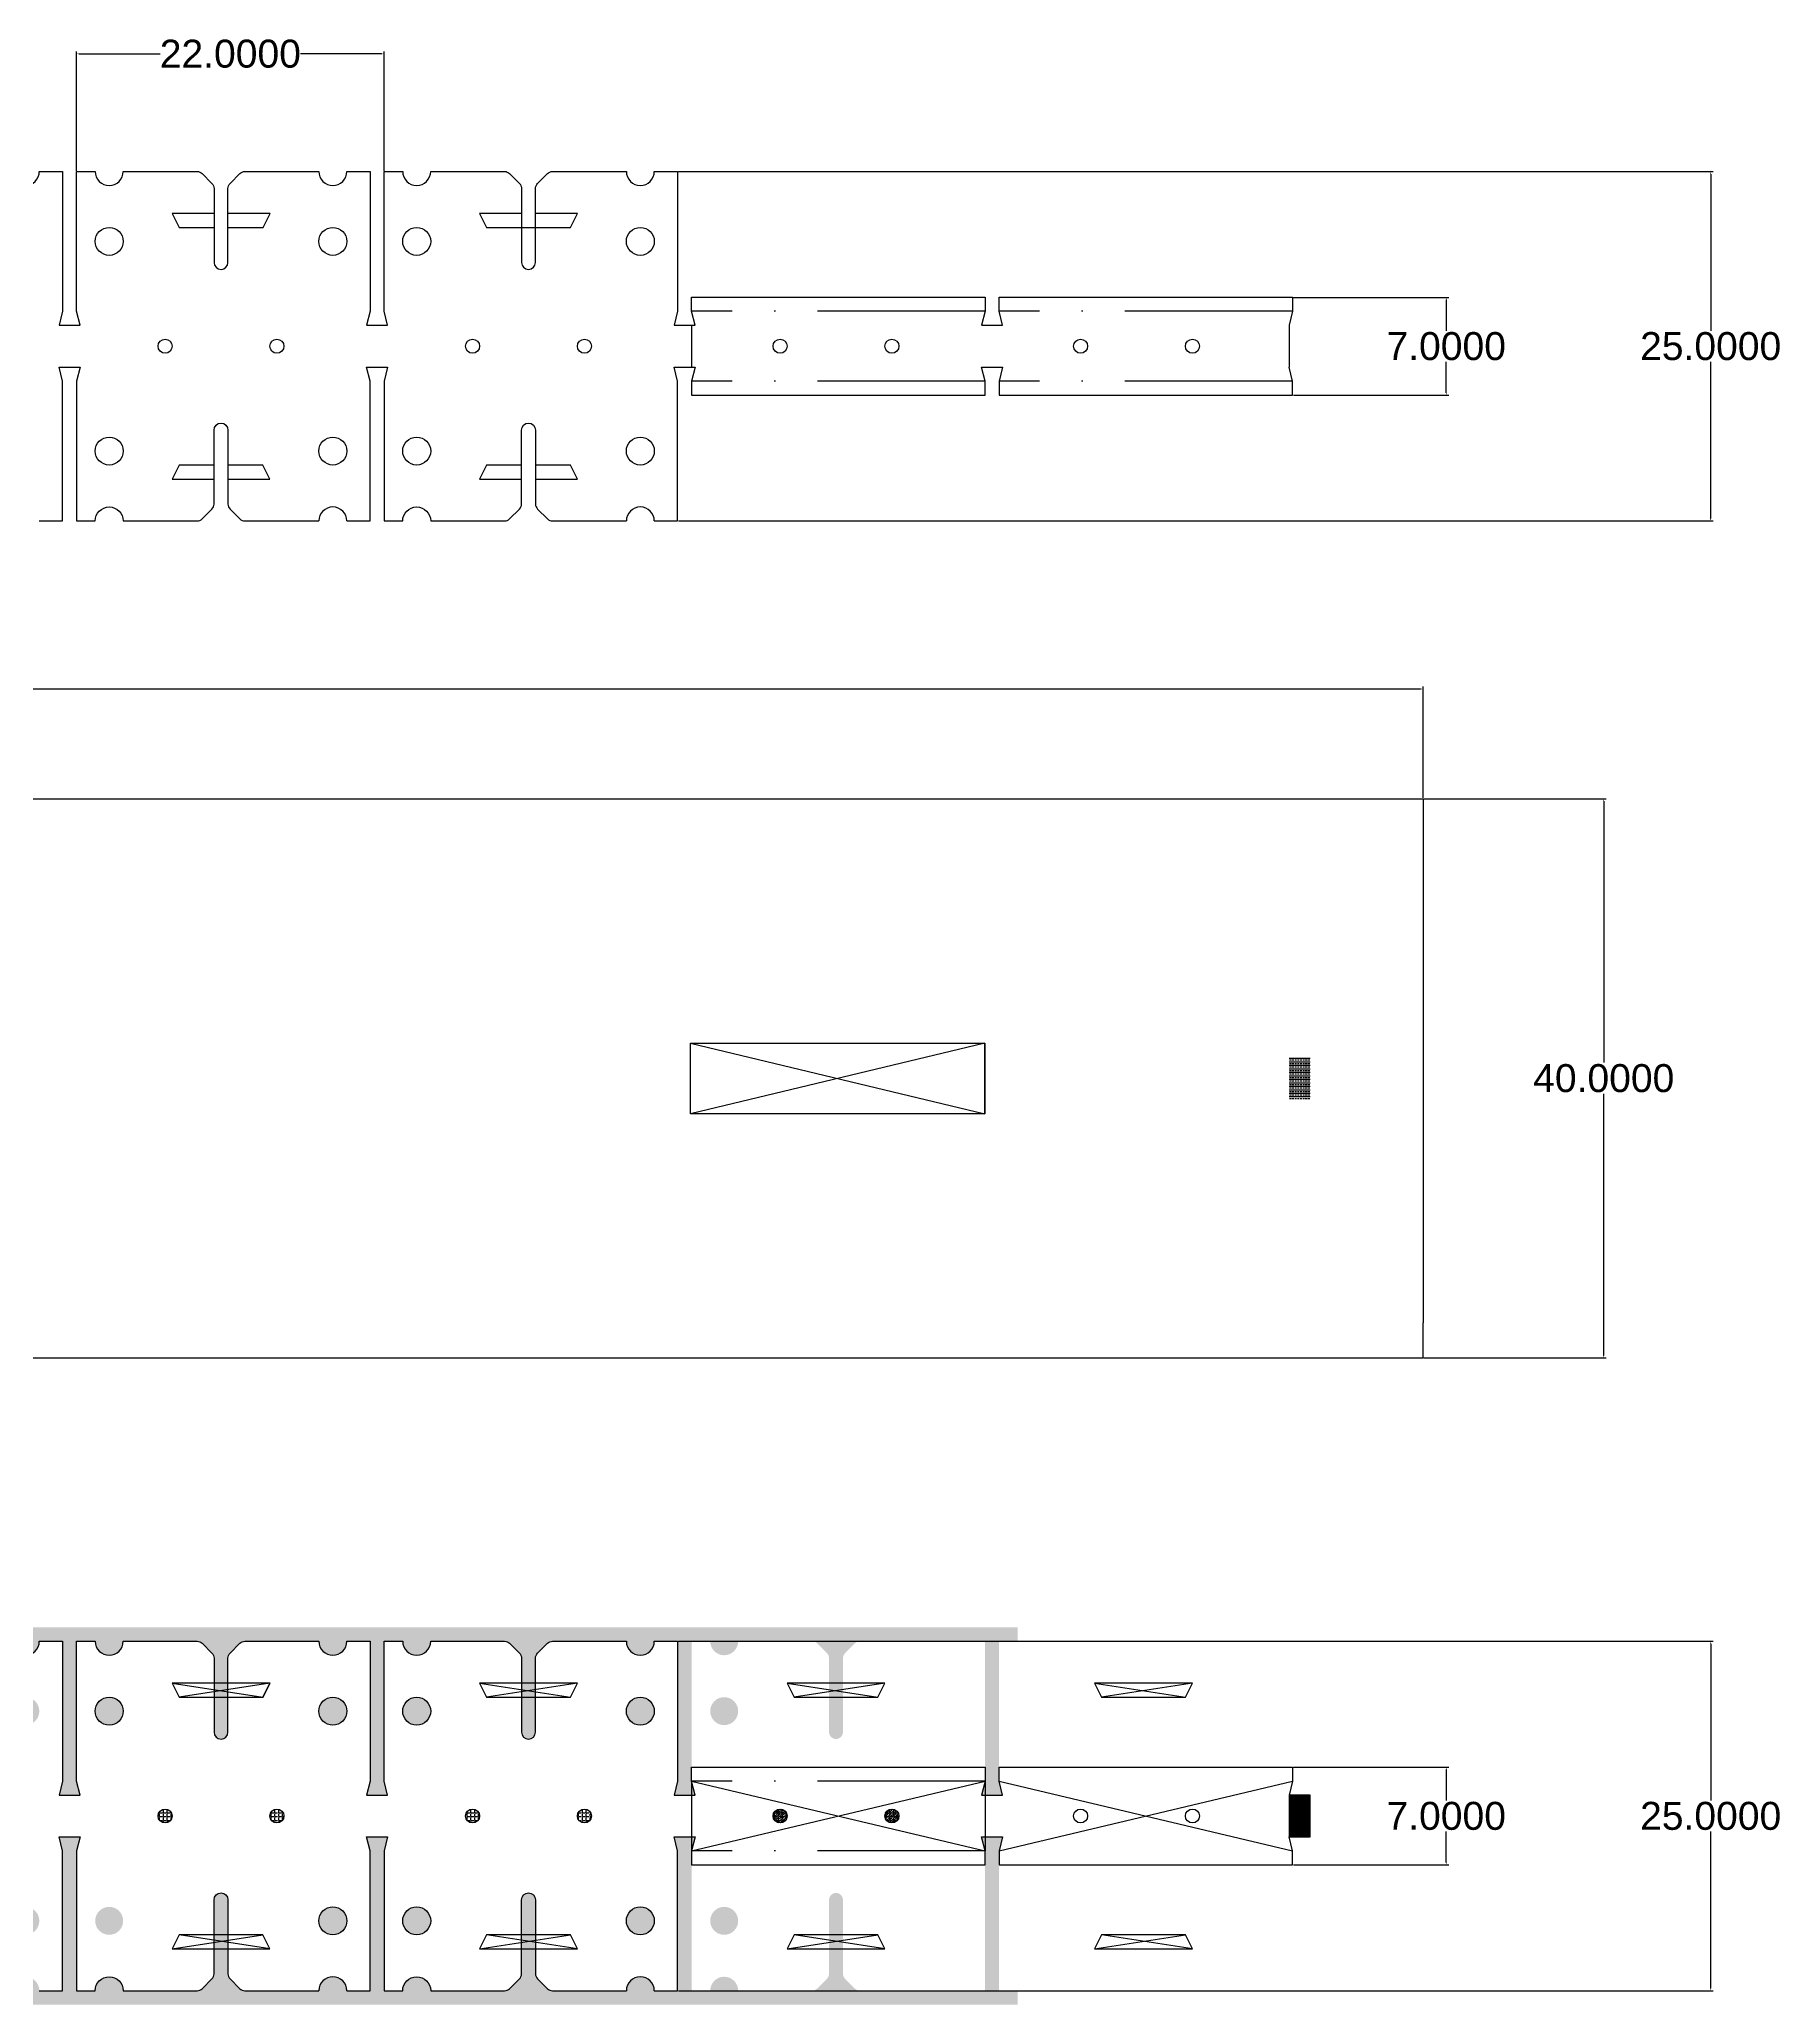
# Model space of a CAD drawing. Header units: inches. Extents: x -23 to 8667, y -441 to 273.
# Drawn here: x 145.7 to 270.2, y 132.9 to 273.5 of the extents above; entities that cross this region are included whole.
import ezdxf

# ---------------------------------------------------------------- set-up
doc = ezdxf.new("R2010")
doc.units = ezdxf.units.IN
doc.header["$MEASUREMENT"] = 0
doc.linetypes.add('ACAD_ISO10W100', pattern=[18, 12, -3, 0, -3])
doc.styles.get("Standard").update_dxf_attribs({"font": 'arial.ttf'})
doc.dimstyles.get("Standard").update_dxf_attribs({"dimtxt": 0.18, "dimasz": 0.18, "dimexe": 0.18, "dimexo": 0.0625, "dimgap": 0.09, "dimtad": 0, "dimtih": 1, "dimtoh": 1, "dimdec": 4, "dimzin": 0, "dimdsep": 46, "dimtxsty": 'Standard', "dimcen": 0.09, "dimadec": 0, "dimazin": 0, "dimtfac": 1, "dimtdec": 4, "dimtofl": 0, "dimtmove": 0, "dimatfit": 3, "dimfxl": 1, "dimtolj": 1, "dimtzin": 0, "dimarcsym": 0})
pattern_1 = [(0, (88, -46.46455), (0, 0.275), [0.2, -0.075]), (90, (88, -46.46455), (-0.275, 2e-17), [0.2, -0.075])]
pattern_2 = [(0, (110, -46.46455), (0, 0.275), [0.2, -0.075]), (90, (110, -46.46455), (-0.275, 2e-17), [0.2, -0.075])]
pattern_3 = [(0, (132, -46.46455), (0, 0.275), [0.2, -0.075]), (90, (132, -46.46455), (-0.275, 2e-17), [0.2, -0.075])]
pattern_4 = [(0, (154, -46.46455), (0, 0.275), [0.2, -0.075]), (90, (154, -46.46455), (-0.275, 2e-17), [0.2, -0.075])]

# ---------------------------------------------------------------- blocks, each defined once
blk = doc.blocks.new('*D16')
at = {"color": 0, "lineweight": -2, "transparency": 16777216}
for p, q in [((235.4, 149.85), (246.51, 149.85)), ((246.33, 149.67), (246.33, 147.47)), ((246.33, 143.03), (246.33, 145.24)), ((235.4, 142.85), (246.51, 142.85))]:
    blk.add_line(p, q, dxfattribs=at)
at = {"color": 0, "transparency": 16777216}
for points in [[(246.3, 149.67), (246.36, 149.67), (246.33, 149.85)], [(246.3, 143.03), (246.36, 143.03), (246.33, 142.85)]]:
    blk.add_solid(points, dxfattribs=at)
at = {"layer": 'Defpoints', "color": 0, "transparency": 16777216}
for p in [(235.34, 149.85), (246.33, 149.85), (235.34, 142.85)]:
    blk.add_point(p, dxfattribs=at)
at = {"color": 0, "transparency": 16777216, "insert": (246.33, 146.35), "char_height": 0.18, "attachment_point": 5}
blk.add_mtext('\\A1;{\\H11.11111x;7.0000}', dxfattribs=at)
blk = doc.blocks.new('*D20')
at = {"color": 0, "lineweight": -2, "transparency": 16777216}
for p, q in [((191.4, 158.85), (265.43, 158.85)), ((265.25, 158.67), (265.25, 147.47)), ((265.25, 134.03), (265.25, 145.24)), ((191.4, 133.85), (265.43, 133.85))]:
    blk.add_line(p, q, dxfattribs=at)
at = {"color": 0, "transparency": 16777216}
for points in [[(265.22, 158.67), (265.28, 158.67), (265.25, 158.85)], [(265.22, 134.03), (265.28, 134.03), (265.25, 133.85)]]:
    blk.add_solid(points, dxfattribs=at)
at = {"layer": 'Defpoints', "color": 0, "transparency": 16777216}
for p in [(191.34, 158.85), (191.34, 133.85), (265.25, 133.85)]:
    blk.add_point(p, dxfattribs=at)
at = {"color": 0, "transparency": 16777216, "insert": (265.25, 146.35), "char_height": 0.18, "attachment_point": 5}
blk.add_mtext('\\A1;{\\H11.11111x;25.0000}', dxfattribs=at)
blk = doc.blocks.new('*D21')
at = {"color": 0, "lineweight": -2, "transparency": 16777216}
for p, q in [((24.67, 219.2), (24.67, 227.16)), ((24.85, 226.98), (128.86, 226.98)), ((244.49, 226.98), (140.48, 226.98)), ((244.67, 219.2), (244.67, 227.16))]:
    blk.add_line(p, q, dxfattribs=at)
at = {"color": 0, "transparency": 16777216}
for points in [[(24.85, 227.01), (24.85, 226.95), (24.67, 226.98)], [(244.49, 227.01), (244.49, 226.95), (244.67, 226.98)]]:
    blk.add_solid(points, dxfattribs=at)
at = {"layer": 'Defpoints', "color": 0, "transparency": 16777216}
for p in [(244.67, 226.98), (24.67, 219.13), (244.67, 219.13)]:
    blk.add_point(p, dxfattribs=at)
at = {"color": 0, "transparency": 16777216, "insert": (134.67, 226.98), "char_height": 0.18, "attachment_point": 5}
blk.add_mtext('\\A1;{\\H11.11111x;220.0000}', dxfattribs=at)
blk = doc.blocks.new('*D22')
at = {"color": 0, "lineweight": -2, "transparency": 16777216}
for p, q in [((244.74, 219.13), (257.78, 219.13)), ((257.6, 218.95), (257.6, 200.25)), ((257.6, 179.31), (257.6, 198.02)), ((244.74, 179.13), (257.78, 179.13))]:
    blk.add_line(p, q, dxfattribs=at)
at = {"color": 0, "transparency": 16777216}
for points in [[(257.57, 218.95), (257.63, 218.95), (257.6, 219.13)], [(257.57, 179.31), (257.63, 179.31), (257.6, 179.13)]]:
    blk.add_solid(points, dxfattribs=at)
at = {"layer": 'Defpoints', "color": 0, "transparency": 16777216}
for p in [(244.67, 219.13), (244.67, 179.13), (257.6, 179.13)]:
    blk.add_point(p, dxfattribs=at)
at = {"color": 0, "transparency": 16777216, "insert": (257.6, 199.13), "char_height": 0.18, "attachment_point": 5}
blk.add_mtext('\\A1;{\\H11.11111x;40.0000}', dxfattribs=at)
blk = doc.blocks.new('*D26')
at = {"color": 0, "lineweight": -2, "transparency": 16777216}
for p, q in [((235.4, 255), (246.51, 255)), ((246.33, 254.82), (246.33, 252.61)), ((246.33, 248.18), (246.33, 250.39)), ((235.4, 248), (246.51, 248))]:
    blk.add_line(p, q, dxfattribs=at)
at = {"color": 0, "transparency": 16777216}
for points in [[(246.3, 254.82), (246.36, 254.82), (246.33, 255)], [(246.3, 248.18), (246.36, 248.18), (246.33, 248)]]:
    blk.add_solid(points, dxfattribs=at)
at = {"layer": 'Defpoints', "color": 0, "transparency": 16777216}
for p in [(235.34, 255), (246.33, 255), (235.34, 248)]:
    blk.add_point(p, dxfattribs=at)
at = {"color": 0, "transparency": 16777216, "insert": (246.33, 251.5), "char_height": 0.18, "attachment_point": 5}
blk.add_mtext('\\A1;{\\H11.11111x;7.0000}', dxfattribs=at)
blk = doc.blocks.new('*D27')
at = {"color": 0, "lineweight": -2, "transparency": 16777216}
for p, q in [((191.4, 264), (265.43, 264)), ((265.25, 263.82), (265.25, 252.61)), ((265.25, 239.18), (265.25, 250.39)), ((191.4, 239), (265.43, 239))]:
    blk.add_line(p, q, dxfattribs=at)
at = {"color": 0, "transparency": 16777216}
for points in [[(265.22, 263.82), (265.28, 263.82), (265.25, 264)], [(265.22, 239.18), (265.28, 239.18), (265.25, 239)]]:
    blk.add_solid(points, dxfattribs=at)
at = {"layer": 'Defpoints', "color": 0, "transparency": 16777216}
for p in [(191.34, 264), (191.34, 239), (265.25, 239)]:
    blk.add_point(p, dxfattribs=at)
at = {"color": 0, "transparency": 16777216, "insert": (265.25, 251.5), "char_height": 0.18, "attachment_point": 5}
blk.add_mtext('\\A1;{\\H11.11111x;25.0000}', dxfattribs=at)
blk = doc.blocks.new('*D29')
at = {"color": 0, "lineweight": -2, "transparency": 16777216}
for p, q in [((148.34, 264.06), (148.34, 272.6)), ((148.52, 272.42), (154.31, 272.42)), ((170.16, 272.42), (164.37, 272.42)), ((170.34, 264.06), (170.34, 272.6))]:
    blk.add_line(p, q, dxfattribs=at)
at = {"color": 0, "transparency": 16777216}
for points in [[(148.52, 272.45), (148.52, 272.39), (148.34, 272.42)], [(170.16, 272.45), (170.16, 272.39), (170.34, 272.42)]]:
    blk.add_solid(points, dxfattribs=at)
at = {"layer": 'Defpoints', "color": 0, "transparency": 16777216}
for p in [(148.34, 272.42), (148.34, 264), (170.34, 264)]:
    blk.add_point(p, dxfattribs=at)
at = {"color": 0, "transparency": 16777216, "insert": (159.34, 272.42), "char_height": 0.18, "attachment_point": 5}
blk.add_mtext('\\A1;{\\H11.11111x;22.0000}', dxfattribs=at)

msp = doc.modelspace()

# ---------------------------------------------------------------- hatches: boundary and pattern name
h = msp.add_hatch()
h.set_pattern_fill('BRASS', color=256)
h.set_pattern_definition([(0, (-4e-14, -48.68457), (0, 0.25), []), (0, (-4e-14, -48.55957), (0, 0.25), [0.125, -0.0625])])
h.paths.add_polyline_path([(236.59186, 200.63385), (235.37297, 200.63385), (235.09186, 200.63385), (235.09186, 197.63386), (236.59186, 197.63385)])
h = msp.add_hatch()
h.set_pattern_fill('ANGLE', color=256)
h.set_pattern_definition(pattern_1)
h.paths.add_polyline_path([(145.67258, 159.85387), (149.67258, 159.85387), (149.67258, 159.60387), (149.67258, 158.85387), (148.34186, 158.85387), (148.34186, 148.85387), (148.59186, 147.85387), (147.09186, 147.85387), (147.34186, 148.85387), (147.34186, 158.85387), (145.67258, 158.85387), (143.67258, 158.85387), (138.37968, 158.85387, 0.198912367), (138.02613, 158.70742), (137.31902, 158.00032, 0.198912367), (137.17258, 157.64676), (137.17258, 152.35387, -0.414213562), (136.67258, 151.85387, -0.414213562), (136.17258, 152.35387), (136.17258, 157.64676, 0.198912367), (136.02613, 158.00032), (135.31902, 158.70742, 0.198912367), (134.96547, 158.85387), (129.67258, 158.85387, -1), (127.67258, 158.85387), (127.67258, 159.60387), (127.67258, 159.85387)])
h.paths.add_polyline_path([(127.67258, 153.85387, -1), (129.67258, 153.85387, -1)], flags=17)
h.paths.add_polyline_path([(121.67258, 153.85387, -1), (123.67258, 153.85387, -1)])
h.paths.add_polyline_path([(123.67258, 158.85387, -1), (121.67258, 158.85387, -1)])
h.paths.add_polyline_path([(123.67258, 138.85387, -1), (121.67258, 138.85387, -1)])
h.paths.add_polyline_path([(127.67258, 138.85387, -1), (129.67258, 138.85387, -1)])
h.paths.add_polyline_path([(123.67258, 133.85387, -1), (121.67258, 133.85387, -1)])
h = msp.add_hatch()
h.set_pattern_fill('ANGLE', color=256)
h.set_pattern_definition(pattern_2)
h.paths.add_polyline_path([(167.67258, 159.85387), (171.67258, 159.85387), (171.67258, 159.60387), (171.67258, 158.85387), (170.34186, 158.85387), (170.34186, 148.85387), (170.59186, 147.85387), (169.09186, 147.85387), (169.34186, 148.85387), (169.34186, 158.85387), (167.67258, 158.85387), (165.67258, 158.85387), (160.37968, 158.85387, 0.198912367), (160.02613, 158.70742), (159.31902, 158.00032, 0.198912367), (159.17258, 157.64676), (159.17258, 152.35387, -0.414213562), (158.67258, 151.85387, -0.414213562), (158.17258, 152.35387), (158.17258, 157.64676, 0.198912367), (158.02613, 158.00032), (157.31902, 158.70742, 0.198912367), (156.96547, 158.85387), (151.67258, 158.85387, -1), (149.67258, 158.85387), (149.67258, 159.60387), (149.67258, 159.85387)])
h.paths.add_polyline_path([(149.67258, 153.85387, -1), (151.67258, 153.85387, -1)], flags=17)
h.paths.add_polyline_path([(143.67258, 153.85387, -1), (145.67258, 153.85387, -1)])
h.paths.add_polyline_path([(145.67258, 158.85387, -1), (143.67258, 158.85387, -1)])
h.paths.add_polyline_path([(145.67258, 138.85387, -1), (143.67258, 138.85387, -1)])
h.paths.add_polyline_path([(149.67258, 138.85387, -1), (151.67258, 138.85387, -1)])
h.paths.add_polyline_path([(145.67258, 133.85387, -1), (143.67258, 133.85387, -1)])
h = msp.add_hatch()
h.set_pattern_fill('ANGLE', color=256)
h.set_pattern_definition(pattern_3)
h.paths.add_polyline_path([(189.67258, 159.85387), (193.67258, 159.85387), (193.67258, 159.60387), (193.67258, 158.85387), (192.34186, 158.85387), (192.34186, 148.85387), (192.59186, 147.85387), (191.09186, 147.85387), (191.34186, 148.85387), (191.34186, 158.85387), (189.67258, 158.85387), (187.67258, 158.85387), (182.37968, 158.85387, 0.198912367), (182.02613, 158.70742), (181.31902, 158.00032, 0.198912367), (181.17258, 157.64676), (181.17258, 152.35387, -0.414213562), (180.67258, 151.85387, -0.414213562), (180.17258, 152.35387), (180.17258, 157.64676, 0.198912367), (180.02613, 158.00032), (179.31902, 158.70742, 0.198912367), (178.96547, 158.85387), (173.67258, 158.85387, -1), (171.67258, 158.85387), (171.67258, 159.60387), (171.67258, 159.85387)])
h.paths.add_polyline_path([(171.67258, 153.85387, -1), (173.67258, 153.85387, -1)], flags=17)
h.paths.add_polyline_path([(165.67258, 153.85387, -1), (167.67258, 153.85387, -1)])
h.paths.add_polyline_path([(167.67258, 158.85387, -1), (165.67258, 158.85387, -1)])
h.paths.add_polyline_path([(167.67258, 138.85387, -1), (165.67258, 138.85387, -1)])
h.paths.add_polyline_path([(171.67258, 138.85387, -1), (173.67258, 138.85387, -1)])
h.paths.add_polyline_path([(167.67258, 133.85387, -1), (165.67258, 133.85387, -1)])
h = msp.add_hatch()
h.set_pattern_fill('ANGLE', color=256)
h.set_pattern_definition(pattern_4)
h.paths.add_polyline_path([(211.67258, 159.85387), (215.67258, 159.85387), (215.67258, 159.60387), (215.67258, 158.85387), (214.34186, 158.85387), (214.34186, 148.85387), (214.59186, 147.85387), (213.09186, 147.85387), (213.34186, 148.85387), (213.34186, 158.85387), (211.67258, 158.85387), (209.67258, 158.85387), (204.37968, 158.85387, 0.198912367), (204.02613, 158.70742), (203.31902, 158.00032, 0.198912367), (203.17258, 157.64676), (203.17258, 152.35387, -0.414213562), (202.67258, 151.85387, -0.414213562), (202.17258, 152.35387), (202.17258, 157.64676, 0.198912367), (202.02613, 158.00032), (201.31902, 158.70742, 0.198912367), (200.96547, 158.85387), (195.67258, 158.85387, -1), (193.67258, 158.85387), (193.67258, 159.60387), (193.67258, 159.85387)])
h.paths.add_polyline_path([(193.67258, 153.85387, -1), (195.67258, 153.85387, -1)], flags=17)
h.paths.add_polyline_path([(187.67258, 153.85387, -1), (189.67258, 153.85387, -1)])
h.paths.add_polyline_path([(189.67258, 158.85387, -1), (187.67258, 158.85387, -1)])
h.paths.add_polyline_path([(189.67258, 138.85387, -1), (187.67258, 138.85387, -1)])
h.paths.add_polyline_path([(193.67258, 138.85387, -1), (195.67258, 138.85387, -1)])
h.paths.add_polyline_path([(189.67258, 133.85387, -1), (187.67258, 133.85387, -1)])
h = msp.add_hatch()
h.set_pattern_fill('GRATE', color=256)
h.set_pattern_definition([(0, (-9e-15, -46.464554), (0, 0.03125), []), (90, (-9e-15, -46.46455), (-0.125, 8e-18), [])])
h.paths.add_polyline_path([(236.59186, 147.85387), (235.37297, 147.85387), (235.09186, 147.85387), (235.09186, 144.85387), (236.59186, 144.85387)])
h = msp.add_hatch()
h.set_pattern_fill('ANGLE', color=256)
h.set_pattern_definition(pattern_2)
h.paths.add_polyline_path([(155.17258, 146.35387, 1), (154.17258, 146.35387, 1)])
h.paths.add_polyline_path([(163.17258, 146.35387, 1), (162.17258, 146.35387, 1)])
h = msp.add_hatch()
h.set_pattern_fill('ANGLE', color=256)
h.set_pattern_definition(pattern_3)
h.paths.add_polyline_path([(177.17258, 146.35387, 1), (176.17258, 146.35387, 1)])
h.paths.add_polyline_path([(185.17258, 146.35387, 1), (184.17258, 146.35387, 1)])
h = msp.add_hatch()
h.set_pattern_fill('ANSI36', color=256)
h.set_pattern_definition([(45, (-9e-15, -46.46455), (0.06629126, 0.243067956), [0.3125, -0.0625, 0, -0.0625])])
h.paths.add_polyline_path([(199.17258, 146.35387, 1), (198.17258, 146.35387, 1)])
h.paths.add_polyline_path([(206.17258, 146.35387, 1), (207.17258, 146.35387, 1)])
h = msp.add_hatch()
h.set_pattern_fill('ANGLE', color=256)
h.set_pattern_definition(pattern_4)
h.paths.add_polyline_path([(199.17258, 146.35387, 1), (198.17258, 146.35387, 1)])
h.paths.add_polyline_path([(207.17258, 146.35387, 1), (206.17258, 146.35387, 1)])
h = msp.add_hatch()
h.set_pattern_fill('ANGLE', color=256)
h.set_pattern_definition([(0, (66, -46.46455), (0, 0.275), [0.2, -0.075]), (90, (66, -46.46455), (-0.275, 2e-17), [0.2, -0.075])])
h.paths.add_polyline_path([(149.67258, 133.85387), (148.34186, 133.85387), (148.34186, 143.85387), (148.59186, 144.85387), (147.09186, 144.85387), (147.34186, 143.85387), (147.34186, 133.85387), (145.67258, 133.85387), (143.67258, 133.85387), (138.37968, 133.85387, -0.198912367), (138.02613, 134.00032), (137.31902, 134.70742, -0.198912367), (137.17258, 135.06098), (137.17258, 140.35387, 0.414213562), (136.67258, 140.85387, 0.414213562), (136.17258, 140.35387), (136.17258, 135.06098, -0.198912367), (136.02613, 134.70742), (135.31902, 134.00032, -0.198912367), (134.96547, 133.85387), (129.67258, 133.85387, 1), (127.67258, 133.85387), (127.67258, 133.10387), (127.67258, 132.85387), (145.67258, 132.85387), (149.67258, 132.85387), (149.67258, 133.10387)])
h = msp.add_hatch()
h.set_pattern_fill('ANGLE', color=256)
h.set_pattern_definition(pattern_1)
h.paths.add_polyline_path([(171.67258, 133.85387), (170.34186, 133.85387), (170.34186, 143.85387), (170.59186, 144.85387), (169.09186, 144.85387), (169.34186, 143.85387), (169.34186, 133.85387), (167.67258, 133.85387), (165.67258, 133.85387), (160.37968, 133.85387, -0.198912367), (160.02613, 134.00032), (159.31902, 134.70742, -0.198912367), (159.17258, 135.06098), (159.17258, 140.35387, 0.414213562), (158.67258, 140.85387, 0.414213562), (158.17258, 140.35387), (158.17258, 135.06098, -0.198912367), (158.02613, 134.70742), (157.31902, 134.00032, -0.198912367), (156.96547, 133.85387), (151.67258, 133.85387, 1), (149.67258, 133.85387), (149.67258, 133.10387), (149.67258, 132.85387), (167.67258, 132.85387), (171.67258, 132.85387), (171.67258, 133.10387)])
h = msp.add_hatch()
h.set_pattern_fill('ANGLE', color=256)
h.set_pattern_definition(pattern_2)
h.paths.add_polyline_path([(193.67258, 133.85387), (192.34186, 133.85387), (192.34186, 143.85387), (192.59186, 144.85387), (191.09186, 144.85387), (191.34186, 143.85387), (191.34186, 133.85387), (189.67258, 133.85387), (187.67258, 133.85387), (182.37968, 133.85387, -0.198912367), (182.02613, 134.00032), (181.31902, 134.70742, -0.198912367), (181.17258, 135.06098), (181.17258, 140.35387, 0.414213562), (180.67258, 140.85387, 0.414213562), (180.17258, 140.35387), (180.17258, 135.06098, -0.198912367), (180.02613, 134.70742), (179.31902, 134.00032, -0.198912367), (178.96547, 133.85387), (173.67258, 133.85387, 1), (171.67258, 133.85387), (171.67258, 133.10387), (171.67258, 132.85387), (189.67258, 132.85387), (193.67258, 132.85387), (193.67258, 133.10387)])
h = msp.add_hatch()
h.set_pattern_fill('ANGLE', color=256)
h.set_pattern_definition(pattern_3)
h.paths.add_polyline_path([(215.67258, 133.85387), (214.34186, 133.85387), (214.34186, 143.85387), (214.59186, 144.85387), (213.09186, 144.85387), (213.34186, 143.85387), (213.34186, 133.85387), (211.67258, 133.85387), (209.67258, 133.85387), (204.37968, 133.85387, -0.198912367), (204.02613, 134.00032), (203.31902, 134.70742, -0.198912367), (203.17258, 135.06098), (203.17258, 140.35387, 0.414213562), (202.67258, 140.85387, 0.414213562), (202.17258, 140.35387), (202.17258, 135.06098, -0.198912367), (202.02613, 134.70742), (201.31902, 134.00032, -0.198912367), (200.96547, 133.85387), (195.67258, 133.85387, 1), (193.67258, 133.85387), (193.67258, 133.10387), (193.67258, 132.85387), (211.67258, 132.85387), (215.67258, 132.85387), (215.67258, 133.10387)])

# ---------------------------------------------------------------- linework, layer by layer
for p, q in [((145.67258, 264.00243), (147.34186, 264.00243)), ((148.34186, 264.00243), (149.67258, 264.00243)), ((151.67258, 264.00243), (156.96547, 264.00243)), ((160.37968, 264.00243), (165.67258, 264.00243)), ((167.67258, 264.00243), (169.34186, 264.00243)), ((170.34186, 264.00243), (171.67258, 264.00243)), ((173.67258, 264.00243), (178.96547, 264.00243)), ((182.37968, 264.00243), (187.67258, 264.00243)), ((189.67258, 264.00243), (191.34186, 264.00243)), ((192.34186, 254.00243), (192.34186, 255.00243)), ((192.34186, 255.00243), (213.34186, 255.00243)), ((214.34186, 255.00243), (235.34186, 255.00243)), ((192.34186, 253.00243), (192.34186, 250.00243)), ((235.09186, 253.00243), (235.09186, 250.00243)), ((192.34186, 249.00243), (192.34186, 248.00243)), ((192.34186, 248.00243), (213.34186, 248.00243)), ((214.34186, 248.00243), (235.34186, 248.00243)), ((145.67258, 239.00243), (147.34186, 239.00243)), ((148.34186, 239.00243), (149.67258, 239.00243)), ((151.67258, 239.00243), (156.96547, 239.00243)), ((160.37968, 239.00243), (165.67258, 239.00243)), ((167.67258, 239.00243), (169.34186, 239.00243)), ((170.34186, 239.00243), (171.67258, 239.00243)), ((173.67258, 239.00243), (178.96547, 239.00243)), ((182.37968, 239.00243), (187.67258, 239.00243)), ((189.67258, 239.00243), (191.34186, 239.00243)), ((24.67258, 219.13385), (244.67258, 219.13385)), ((244.67258, 219.13385), (244.67258, 216.63385)), ((244.67258, 216.63385), (244.67258, 181.63385)), ((192.26935, 201.64102), (213.32346, 196.57543)), ((213.32346, 201.64102), (192.26935, 196.57543)), ((213.32346, 196.57543), (213.32346, 201.64102)), ((244.67258, 179.13385), (244.67258, 181.63385)), ((24.67258, 179.13385), (244.67258, 179.13385)), ((145.67258, 158.85387), (147.34186, 158.85387)), ((148.34186, 158.85387), (149.67258, 158.85387)), ((151.67258, 158.85387), (156.96547, 158.85387)), ((160.37968, 158.85387), (165.67258, 158.85387)), ((167.67258, 158.85387), (169.34186, 158.85387)), ((170.34186, 158.85387), (171.67258, 158.85387)), ((173.67258, 158.85387), (178.96547, 158.85387)), ((182.37968, 158.85387), (187.67258, 158.85387)), ((189.67258, 158.85387), (191.34186, 158.85387)), ((155.17258, 155.85387), (161.67258, 154.85387)), ((162.17258, 155.85387), (155.67258, 154.85387)), ((177.17258, 155.85387), (183.67258, 154.85387)), ((184.17258, 155.85387), (177.67258, 154.85387)), ((199.17258, 155.85387), (205.67258, 154.85387)), ((206.17258, 155.85387), (199.67258, 154.85387)), ((221.17258, 155.85387), (227.67258, 154.85387)), ((228.17258, 155.85387), (221.67258, 154.85387)), ((192.34186, 148.85387), (192.34186, 149.85387)), ((192.34186, 149.85387), (213.34186, 149.85387)), ((214.34186, 149.85387), (235.34186, 149.85387)), ((192.34186, 148.85387), (192.34186, 143.85387)), ((192.34186, 148.85387), (213.34186, 143.85387)), ((192.34186, 143.85387), (213.34186, 148.85387)), ((213.34186, 148.85387), (213.34186, 143.85387)), ((214.34186, 148.85387), (235.34186, 143.85387)), ((214.34186, 143.85387), (235.34186, 148.85387)), ((235.09186, 147.85387), (235.09186, 144.85387)), ((235.37297, 147.85387), (235.09186, 147.85387)), ((236.59186, 147.85387), (235.37297, 147.85387)), ((236.59186, 144.85387), (236.59186, 147.85387)), ((235.09186, 144.85387), (236.59186, 144.85387)), ((192.34186, 143.85387), (192.34186, 142.85387)), ((192.34186, 142.85387), (213.34186, 142.85387)), ((214.34186, 142.85387), (235.34186, 142.85387)), ((155.17258, 136.85387), (161.67258, 137.85387)), ((162.17258, 136.85387), (155.67258, 137.85387)), ((177.17258, 136.85387), (183.67258, 137.85387)), ((184.17258, 136.85387), (177.67258, 137.85387)), ((199.17258, 136.85387), (205.67258, 137.85387)), ((206.17258, 136.85387), (199.67258, 137.85387)), ((221.17258, 136.85387), (227.67258, 137.85387)), ((228.17258, 136.85387), (221.67258, 137.85387)), ((145.67258, 133.85387), (147.34186, 133.85387)), ((148.34186, 133.85387), (149.67258, 133.85387)), ((151.67258, 133.85387), (156.96547, 133.85387)), ((160.37968, 133.85387), (165.67258, 133.85387)), ((167.67258, 133.85387), (169.34186, 133.85387)), ((170.34186, 133.85387), (171.67258, 133.85387)), ((173.67258, 133.85387), (178.96547, 133.85387)), ((182.37968, 133.85387), (187.67258, 133.85387)), ((189.67258, 133.85387), (191.34186, 133.85387))]:
    msp.add_line(p, q)
at = {"linetype": 'ACAD_ISO10W100'}
for p, q in [((213.34186, 254.00243), (192.34186, 254.00243)), ((235.34186, 254.00243), (214.34186, 254.00243)), ((213.34186, 249.00243), (192.34186, 249.00243)), ((235.34186, 249.00243), (214.34186, 249.00243)), ((213.34186, 148.85387), (192.34186, 148.85387)), ((213.34186, 143.85387), (192.34186, 143.85387))]:
    msp.add_line(p, q, dxfattribs=at)
for points in [[(145.67258, 264.00243), (145.67258, 264.00243), (147.34186, 264.00243), (147.34186, 254.00243), (147.09186, 253.00243), (148.59186, 253.00243), (148.34186, 254.00243), (148.34186, 264.00243), (149.67258, 264.00243)], [(167.67258, 264.00243), (169.34186, 264.00243), (169.34186, 254.00243), (169.09186, 253.00243), (170.59186, 253.00243), (170.34186, 254.00243), (170.34186, 264.00243), (171.67258, 264.00243)], [(189.67258, 264.00243), (189.67258, 264.00243), (191.34186, 264.00243), (191.34186, 254.00243), (191.09186, 253.00243), (192.59186, 253.00243), (192.34186, 254.00243), (192.34186, 255.00243)], [(158.17258, 261.00243), (155.18407, 261.00243), (155.68407, 260.00243), (158.17258, 260.00243)], [(159.17258, 260.00243), (161.68407, 260.00243), (162.18407, 261.00243), (159.17258, 261.00243)], [(180.17258, 261.00243), (177.17258, 261.00243), (177.67258, 260.00243), (183.67258, 260.00243), (184.17258, 261.00243), (181.17258, 261.00243)], [(213.34186, 255.00243), (213.34186, 254.00243), (213.09186, 253.00243), (214.59186, 253.00243), (214.34186, 254.00243), (214.34186, 255.00243)], [(235.34186, 255.00243), (235.34186, 254.00243), (235.09186, 253.00243)], [(145.67258, 239.00243), (145.67258, 239.00243), (147.34186, 239.00243), (147.34186, 249.00243), (147.09186, 250.00243), (148.59186, 250.00243), (148.34186, 249.00243), (148.34186, 239.00243), (149.67258, 239.00243)], [(167.67258, 239.00243), (169.34186, 239.00243), (169.34186, 249.00243), (169.09186, 250.00243), (170.59186, 250.00243), (170.34186, 249.00243), (170.34186, 239.00243), (171.67258, 239.00243)], [(189.67258, 239.00243), (191.34186, 239.00243), (191.34186, 249.00243), (191.09186, 250.00243), (192.59186, 250.00243), (192.34186, 249.00243), (192.34186, 248.00243)], [(213.34186, 248.00243), (213.34186, 249.00243), (213.09186, 250.00243), (214.59186, 250.00243), (214.34186, 249.00243), (214.34186, 248.00243)], [(235.34186, 248.00243), (235.34186, 249.00243), (235.09186, 250.00243)], [(158.17258, 243.00243), (155.67258, 243.00243), (155.17258, 242.00243), (158.17258, 242.00243)], [(159.17258, 242.00243), (162.17258, 242.00243), (161.67258, 243.00243), (159.17258, 243.00243)], [(180.17258, 243.00243), (177.67258, 243.00243), (177.17258, 242.00243), (180.17258, 242.00243)], [(181.17258, 242.00243), (184.17258, 242.00243), (183.67258, 243.00243), (181.17258, 243.00243)], [(145.67258, 158.85387), (145.67258, 158.85387), (147.34186, 158.85387), (147.34186, 148.85387), (147.09186, 147.85387), (148.59186, 147.85387), (148.34186, 148.85387), (148.34186, 158.85387), (149.67258, 158.85387)], [(167.67258, 158.85387), (169.34186, 158.85387), (169.34186, 148.85387), (169.09186, 147.85387), (170.59186, 147.85387), (170.34186, 148.85387), (170.34186, 158.85387), (171.67258, 158.85387)], [(189.67258, 158.85387), (189.67258, 158.85387), (191.34186, 158.85387), (191.34186, 148.85387), (191.09186, 147.85387), (192.59186, 147.85387), (192.34186, 148.85387), (192.34186, 149.85387)], [(158.17258, 155.85387), (155.18407, 155.85387), (155.68407, 154.85387), (158.17258, 154.85387)], [(159.17258, 154.85387), (161.68407, 154.85387), (162.18407, 155.85387), (159.17258, 155.85387)], [(180.17258, 155.85387), (177.17258, 155.85387), (177.67258, 154.85387), (183.67258, 154.85387), (184.17258, 155.85387), (181.17258, 155.85387)], [(213.34186, 149.85387), (213.34186, 148.85387), (213.09186, 147.85387), (214.59186, 147.85387), (214.34186, 148.85387), (214.34186, 149.85387)], [(235.34186, 149.85387), (235.34186, 148.85387), (235.09186, 147.85387), (236.59186, 147.85387)], [(145.67258, 133.85387), (145.67258, 133.85387), (147.34186, 133.85387), (147.34186, 143.85387), (147.09186, 144.85387), (148.59186, 144.85387), (148.34186, 143.85387), (148.34186, 133.85387), (149.67258, 133.85387)], [(167.67258, 133.85387), (169.34186, 133.85387), (169.34186, 143.85387), (169.09186, 144.85387), (170.59186, 144.85387), (170.34186, 143.85387), (170.34186, 133.85387), (171.67258, 133.85387)], [(189.67258, 133.85387), (191.34186, 133.85387), (191.34186, 143.85387), (191.09186, 144.85387), (192.59186, 144.85387), (192.34186, 143.85387), (192.34186, 142.85387)], [(213.34186, 142.85387), (213.34186, 143.85387), (213.09186, 144.85387), (214.59186, 144.85387), (214.34186, 143.85387), (214.34186, 142.85387)], [(235.34186, 142.85387), (235.34186, 143.85387), (235.09186, 144.85387), (236.59186, 144.85387)], [(158.17258, 137.85387), (155.67258, 137.85387), (155.17258, 136.85387), (158.17258, 136.85387)], [(159.17258, 136.85387), (162.17258, 136.85387), (161.67258, 137.85387), (159.17258, 137.85387)], [(180.17258, 137.85387), (177.67258, 137.85387), (177.17258, 136.85387), (180.17258, 136.85387)], [(181.17258, 136.85387), (184.17258, 136.85387), (183.67258, 137.85387), (181.17258, 137.85387)]]:
    msp.add_lwpolyline(points)
for points in [[(149.67258, 264.00243), (149.67258, 264.00243, 1), (151.67258, 264.00243), (156.96547, 264.00243, -0.198912367), (157.31902, 263.85598), (158.02613, 263.14887, -0.198912367), (158.17258, 262.79532), (158.17258, 257.50243, 0.414213562), (158.67258, 257.00243, 0.414213562), (159.17258, 257.50243), (159.17258, 262.79532, -0.198912367), (159.31902, 263.14887), (160.02613, 263.85598, -0.198912367), (160.37968, 264.00243), (165.67258, 264.00243)], [(171.67258, 264.00243, 1), (173.67258, 264.00243), (178.96547, 264.00243, -0.198912367), (179.31902, 263.85598), (180.02613, 263.14887, -0.198912367), (180.17258, 262.79532), (180.17258, 257.50243, 0.414213562), (180.67258, 257.00243, 0.414213562), (181.17258, 257.50243), (181.17258, 262.79532, -0.198912367), (181.31902, 263.14887), (182.02613, 263.85598, -0.198912367), (182.37968, 264.00243), (187.67258, 264.00243)], [(149.67258, 239.00243, -1), (151.67258, 239.00243), (156.96547, 239.00243, 0.198912367), (157.31902, 239.14887), (158.02613, 239.85598, 0.198912367), (158.17258, 240.20953), (158.17258, 245.50243, -0.414213562), (158.67258, 246.00243, -0.414213562), (159.17258, 245.50243), (159.17258, 240.20953, 0.198912367), (159.31902, 239.85598), (160.02613, 239.14887, 0.198912367), (160.37968, 239.00243), (165.67258, 239.00243)], [(171.67258, 239.00243, -1), (173.67258, 239.00243), (178.96547, 239.00243, 0.198912367), (179.31902, 239.14887), (180.02613, 239.85598, 0.198912367), (180.17258, 240.20953), (180.17258, 245.50243, -0.414213562), (180.67258, 246.00243, -0.414213562), (181.17258, 245.50243), (181.17258, 240.20953, 0.198912367), (181.31902, 239.85598), (182.02613, 239.14887, 0.198912367), (182.37968, 239.00243), (187.67258, 239.00243)], [(149.67258, 158.85387), (149.67258, 158.85387, 1), (151.67258, 158.85387), (156.96547, 158.85387, -0.198912367), (157.31902, 158.70742), (158.02613, 158.00032, -0.198912367), (158.17258, 157.64676), (158.17258, 152.35387, 0.414213562), (158.67258, 151.85387, 0.414213562), (159.17258, 152.35387), (159.17258, 157.64676, -0.198912367), (159.31902, 158.00032), (160.02613, 158.70742, -0.198912367), (160.37968, 158.85387), (165.67258, 158.85387)], [(171.67258, 158.85387, 1), (173.67258, 158.85387), (178.96547, 158.85387, -0.198912367), (179.31902, 158.70742), (180.02613, 158.00032, -0.198912367), (180.17258, 157.64676), (180.17258, 152.35387, 0.414213562), (180.67258, 151.85387, 0.414213562), (181.17258, 152.35387), (181.17258, 157.64676, -0.198912367), (181.31902, 158.00032), (182.02613, 158.70742, -0.198912367), (182.37968, 158.85387), (187.67258, 158.85387)], [(149.67258, 133.85387, -1), (151.67258, 133.85387), (156.96547, 133.85387, 0.198912367), (157.31902, 134.00032), (158.02613, 134.70742, 0.198912367), (158.17258, 135.06098), (158.17258, 140.35387, -0.414213562), (158.67258, 140.85387, -0.414213562), (159.17258, 140.35387), (159.17258, 135.06098, 0.198912367), (159.31902, 134.70742), (160.02613, 134.00032, 0.198912367), (160.37968, 133.85387), (165.67258, 133.85387)], [(171.67258, 133.85387, -1), (173.67258, 133.85387), (178.96547, 133.85387, 0.198912367), (179.31902, 134.00032), (180.02613, 134.70742, 0.198912367), (180.17258, 135.06098), (180.17258, 140.35387, -0.414213562), (180.67258, 140.85387, -0.414213562), (181.17258, 140.35387), (181.17258, 135.06098, 0.198912367), (181.31902, 134.70742), (182.02613, 134.00032, 0.198912367), (182.37968, 133.85387), (187.67258, 133.85387)]]:
    msp.add_lwpolyline(points, format="xyb")
for points in [[(192.26935, 201.64102), (213.32346, 201.64102), (213.32346, 196.57543), (192.26935, 196.57543)], [(162.17258, 155.85387), (155.17258, 155.85387), (155.67258, 154.85387), (161.67258, 154.85387)], [(184.17258, 155.85387), (177.17258, 155.85387), (177.67258, 154.85387), (183.67258, 154.85387)], [(206.17258, 155.85387), (199.17258, 155.85387), (199.67258, 154.85387), (205.67258, 154.85387)], [(228.17258, 155.85387), (221.17258, 155.85387), (221.67258, 154.85387), (227.67258, 154.85387)], [(155.17258, 136.85387), (162.17258, 136.85387), (161.67258, 137.85387), (155.67258, 137.85387)], [(177.17258, 136.85387), (184.17258, 136.85387), (183.67258, 137.85387), (177.67258, 137.85387)], [(199.17258, 136.85387), (206.17258, 136.85387), (205.67258, 137.85387), (199.67258, 137.85387)], [(221.17258, 136.85387), (228.17258, 136.85387), (227.67258, 137.85387), (221.67258, 137.85387)]]:
    msp.add_lwpolyline(points, close=True)
for centre, radius in [((150.67258, 259.00243), 1), ((166.67258, 259.00243), 1), ((172.67258, 259.00243), 1), ((188.67258, 259.00243), 1), ((154.67258, 251.50243), 0.5), ((162.67258, 251.50243), 0.5), ((176.67258, 251.50243), 0.5), ((184.67258, 251.50243), 0.5), ((198.67258, 251.50243), 0.5), ((206.67258, 251.50243), 0.5), ((220.17258, 251.50243), 0.5), ((228.17258, 251.50243), 0.5), ((150.67258, 244.00243), 1), ((166.67258, 244.00243), 1), ((172.67258, 244.00243), 1), ((188.67258, 244.00243), 1), ((150.67258, 153.85387), 1), ((166.67258, 153.85387), 1), ((172.67258, 153.85387), 1), ((188.67258, 153.85387), 1), ((154.67258, 146.35387), 0.5), ((162.67258, 146.35387), 0.5), ((176.67258, 146.35387), 0.5), ((184.67258, 146.35387), 0.5), ((198.67258, 146.35387), 0.5), ((206.67258, 146.35387), 0.5), ((220.17258, 146.35387), 0.5), ((228.17258, 146.35387), 0.5), ((166.67258, 138.85387), 1), ((172.67258, 138.85387), 1), ((188.67258, 138.85387), 1)]:
    msp.add_circle(centre, radius)
for centre, start, end in [((144.67258, 264.00243), 180, 0), ((166.67258, 264.00243), 180, 0), ((188.67258, 264.00243), 180, 0), ((166.67258, 239.00243), 0, 180), ((188.67258, 239.00243), 0, 180), ((144.67258, 158.85387), 180, 0), ((166.67258, 158.85387), 180, 0), ((188.67258, 158.85387), 180, 0), ((166.67258, 133.85387), 0, 180), ((188.67258, 133.85387), 0, 180)]:
    msp.add_arc(centre, 1, start, end)

# ---------------------------------------------------------------- dimensions: what is measured, and where the dimension line sits
for base, p1, p2, picture, middle in [((148.34186, 272.41662), (170.34186, 264.00243), (148.34186, 264.00243), '*D29', (159.34186, 272.41662)), ((244.67258, 226.98379), (24.67258, 219.13385), (244.67258, 219.13385), '*D21', (134.67258, 226.98379))]:
    dim = msp.add_linear_dim(base=base, p1=p1, p2=p2, text='{\\H11.11111x;<>}', dimstyle='Standard')
    dim.commit()
    dim.dimension.update_dxf_attribs({"geometry": picture, "text_midpoint": middle})
for base, p1, p2, picture, middle in [((265.24815, 239.00243), (191.34186, 264.00243), (191.34186, 239.00243), '*D27', (265.24815, 251.50243)), ((265.24815, 133.85387), (191.34186, 158.85387), (191.34186, 133.85387), '*D20', (265.24815, 146.35387))]:
    dim = msp.add_linear_dim(base=base, p1=p1, p2=p2, angle=90, text='{\\H11.11111x;<>}', dimstyle='Standard')
    dim.commit()
    dim.dimension.update_dxf_attribs({"geometry": picture, "text_midpoint": middle, "dimtype": 160})
for base, p1, p2, picture, middle in [((246.33349, 255.00243), (235.34186, 248.00243), (235.34186, 255.00243), '*D26', (246.33349, 251.50243)), ((257.59832, 179.13385), (244.67258, 219.13385), (244.67258, 179.13385), '*D22', (257.59832, 199.13385)), ((246.33349, 149.85387), (235.34186, 142.85387), (235.34186, 149.85387), '*D16', (246.33349, 146.35387))]:
    dim = msp.add_linear_dim(base=base, p1=p1, p2=p2, angle=90, text='{\\H11.11111x;<>}', dimstyle='Standard')
    dim.commit()
    dim.dimension.update_dxf_attribs({"geometry": picture, "text_midpoint": middle})

doc.saveas('drawing.dxf')
